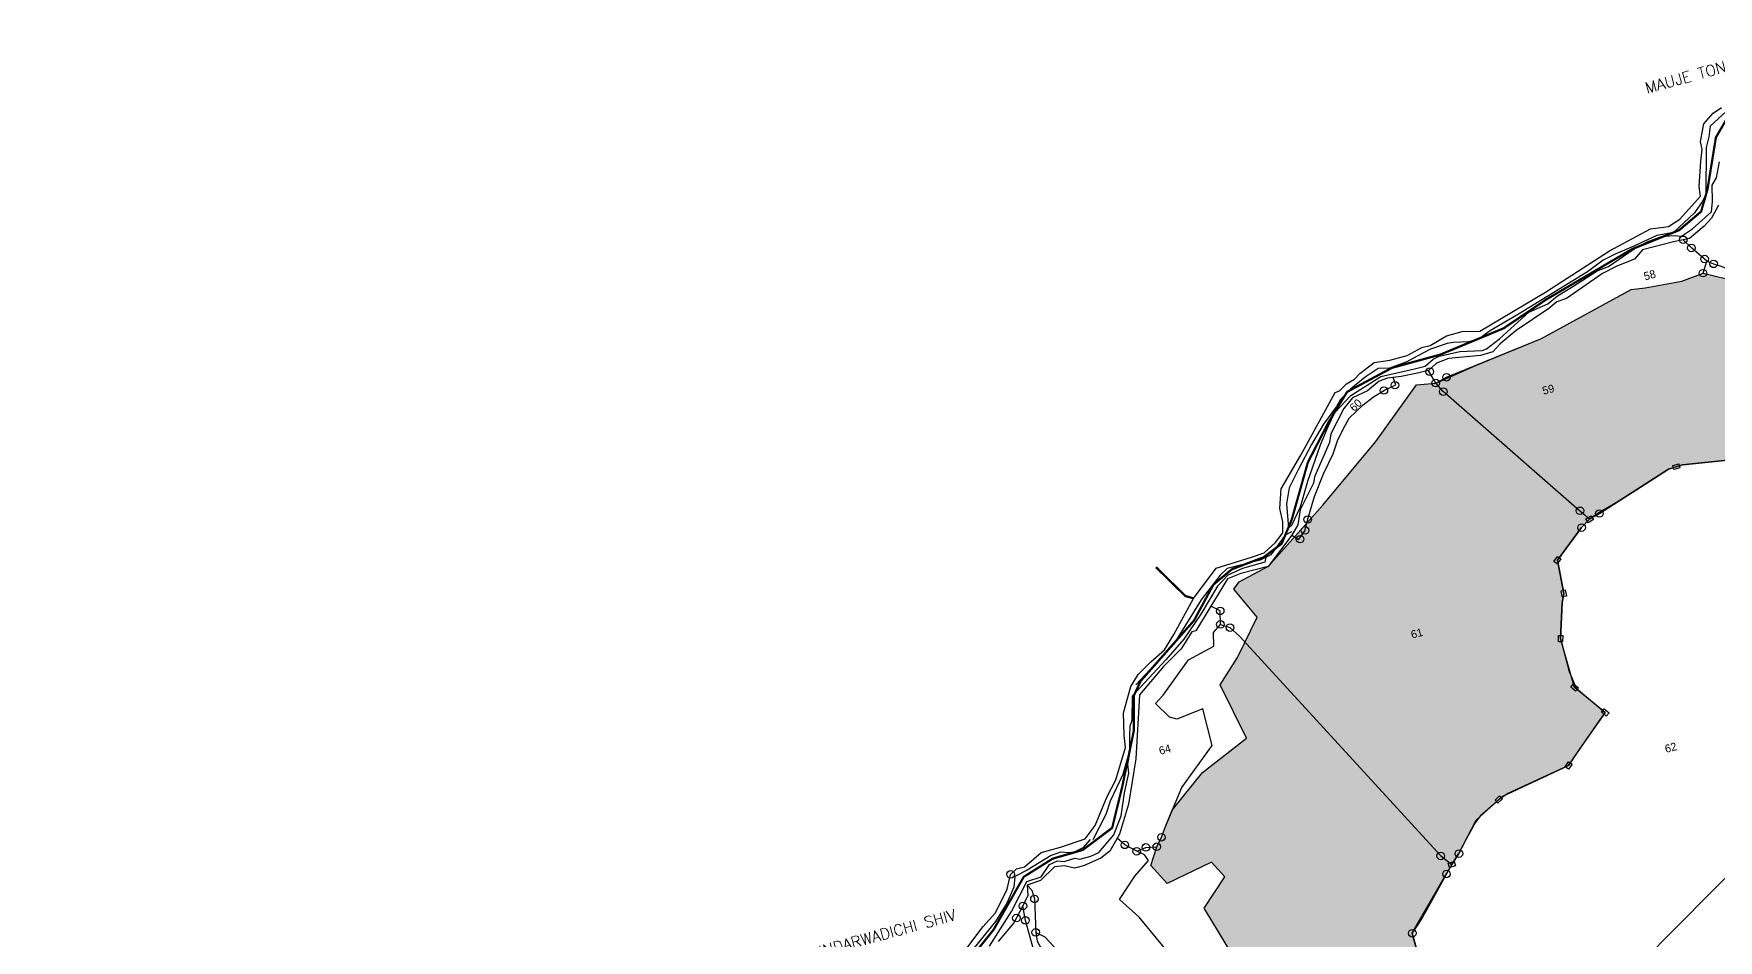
# Model space of a CAD drawing. Header units: metres. Extents: x 349190 to 354644, y 1756648 to 1760820.
# Drawn here: x 349878 to 351928, y 1758853 to 1759956 of the extents above; entities that cross this region are included whole.
import ezdxf

# ---------------------------------------------------------------- set-up
doc = ezdxf.new("R2010")
doc.units = ezdxf.units.M
doc.header["$MEASUREMENT"] = 0
doc.linetypes.add('DASHDOT', pattern=[1, 0.5, -0.25, 0, -0.25])
doc.linetypes.add('DIVIDE', pattern=[1.25, 0.5, -0.25, 0, -0.25, 0, -0.25])
for name, color, linetype in [('LINE_WATER', 4, 'Continuous'), ('POLY_HATCH', 12, 'Continuous'), ('POLY_PARCEL', 6, 'Continuous'), ('POLY_WATER', 4, 'Continuous'), ('SYM_STONE', 1, 'Continuous'), ('TEXT_MAPOUT', 7, 'Continuous'), ('TEXT_PARCEL', 7, 'Continuous'), ('V_BOUND_STREAM_LINE', 7, 'DASHDOT'), ('V_DIVIDE_LINE', 7, 'DIVIDE')]:
    doc.layers.add(name, color=color, linetype=linetype)
doc.styles.get("Standard").update_dxf_attribs({"font": 'simplex.shx'})
doc.styles.add('TEXT_MAP', font='KRDEV050.TTF')

# ---------------------------------------------------------------- blocks, each defined once
blk = doc.blocks.new('STONE')
blk.add_circle((0, 0), 0.851)
blk = doc.blocks.new('STONESQUARE')
blk.add_lwpolyline([(-0.7, 0.48), (0.7, 0.48), (0.7, -0.48), (-0.7, -0.48)], close=True)

msp = doc.modelspace()

# ---------------------------------------------------------------- hatches: boundary and pattern name
at = {"layer": 'POLY_HATCH'}
h = msp.add_hatch(dxfattribs=at)
h.set_pattern_fill('ZIGZAG', color=256, scale=81.096727, angle=15.3665, style=0)
h.set_pattern_definition([(15.36646, (349550.971, 1755955.7), (7.088451, 12.460942), [10.13709, -10.13709]), (105.36646, (349560.746, 1755958.386), (-12.460942, 7.088451), [10.13709, -10.13709])])
h.paths.add_polyline_path([(351263.3, 1759011.5), (351300.2, 1759057.2), (351353.4, 1759099.1), (351321.4, 1759164), (351342.7, 1759197.1), (351366.6, 1759246.1), (351338, 1759280.2), (351344.8, 1759289.1), (351379.7, 1759307.7), (351379.9, 1759307.7), (351446.5, 1759382.2), (351511.1, 1759459.9), (351560.4, 1759528.7), (351583.8, 1759530.9), (351597.7, 1759536.8), (351633.2, 1759552.8), (351712.4, 1759584.9), (351821.7, 1759644.6), (351838.7, 1759646.7), (351883.1, 1759654.8), (351908.9, 1759664.5), (351936, 1759658.2), (351955.2, 1759673.1), (351965.9, 1759678.3), (352018.2, 1759707.2), (352055.9, 1759739.4), (352073.9, 1759793.6), (352095.3, 1759810.4), (352131.8, 1759806.9), (352202.4, 1759834.3), (352263.1, 1759907.1), (352299.3, 1759934.8), (352357.2, 1759908.3), (352414.7, 1759873.5), (352459.5, 1759749), (352425.3, 1759663.2), (352405.6, 1759622.2), (352399.1, 1759610.4), (352392.5, 1759595.5), (352374.4, 1759587.7), (352331.4, 1759569.9), (352305.4, 1759555.7), (352260, 1759531), (352226.4, 1759528.1), (352206.5, 1759522.7), (352189, 1759514.5), (352145.1, 1759493.6), (352134.2, 1759485.6), (352087.8, 1759478.7), (352034.9, 1759473.4), (352004, 1759458.1), (351988.3, 1759450.9), (351974.2, 1759444.1), (351958.3, 1759439.3), (351883.9, 1759431.4), (351866.8, 1759426.3), (351804.5, 1759385.8), (351782, 1759372.9), (351771, 1759365.2), (351761.2, 1759355), (351731.8, 1759315.4), (351739.5, 1759275.1), (351737.6, 1759263.6), (351735.7, 1759220), (351746.3, 1759180), (351754.8, 1759159.7), (351790, 1759130.1), (351759.1, 1759086.3), (351745.4, 1759065.7), (351671.6, 1759031.6), (351660.5, 1759024), (351637.7, 1759004.3), (351631.6, 1758995.9), (351621, 1758976.2), (351612, 1758958.6), (351603.4, 1758945.3), (351596.9, 1758933.9), (351580.5, 1758904.3), (351567.3, 1758880.5), (351555.3, 1758861.7), (351573.3, 1758796), (351585.1, 1758751.4), (351590.2, 1758737.3), (351581.7, 1758724), (351574.6, 1758714.5), (351565.7, 1758675.1), (351557.1, 1758646.7), (351487.3, 1758608.9), (351434.3, 1758578.4), (351386.6, 1758571.2), (351375.9, 1758568.6), (351359.1, 1758570.3), (351304.1, 1758553.4), (351277.9, 1758547.8), (351261.9, 1758545.3), (351245, 1758542.4), (351226.8, 1758533.6), (351198, 1758516), (351188.1, 1758507.8), (351182.5, 1758488.2), (351170.5, 1758416), (351149.3, 1758399.8), (351153.6, 1758387.6), (351136.8, 1758376.5), (351104.9, 1758356.2), (351099.6, 1758350.7), (351082.2, 1758325.9), (351076, 1758312.8), (351060, 1758300.1), (351019.9, 1758289.1), (351009.5, 1758268.5), (350989.1, 1758224.9), (350983.6, 1758208.8), (350970.5, 1758191.3), (350904.5, 1758270.8), (350852, 1758282.9), (350820.4, 1758289.5), (350803.3, 1758288.8), (350788.9, 1758288.1), (350752.2, 1758272.1), (350742.7, 1758265.5), (350663, 1758227), (350650, 1758217.7), (350613.8, 1758192.5), (350568.5, 1758159.5), (350509.2, 1758143.3), (350493.5, 1758137.6), (350511.4, 1758130.6), (350608.1, 1758078.3), (350625.3, 1758067.5), (350612.9, 1758062.7), (350596.2, 1758054.5), (350498.8, 1758027.2), (350381.4, 1757990.6), (350369.1, 1757989.4), (350361.4, 1757996.2), (350346.7, 1758005.1), (350298.5, 1758029.2), (350289.8, 1758034.1), (350276.2, 1758041.4), (350255.4, 1758021), (350243.5, 1758010.9), (350253.1, 1757996.7), (350265.4, 1757982.7), (350289.6, 1757948.3), (350298.9, 1757932.2), (350303.6, 1757918.7), (350302.5, 1757905.8), (350295.3, 1757895.4), (350263.5, 1757861.4), (350249.9, 1757844), (350246.2, 1757822.7), (350243.9, 1757771.5), (350252.6, 1757766.6), (350279.5, 1757761.2), (350285.5, 1757747.5), (350345.7, 1757707.5), (350341.8, 1757655), (350343.2, 1757632.2), (350326.2, 1757605.7), (350262.6, 1757518), (350220.9, 1757511.5), (350090.3, 1757491), (350026.6, 1757481.4), (350003.3, 1757473.3), (349982.8, 1757487.2), (349987.6, 1757505.2), (349922.2, 1757565.3), (349893.1, 1757598.6), (349886.4, 1757635.6), (349878.3, 1757686.9), (349883.9, 1757776.5), (349895.2, 1757795.8), (349935.6, 1757815.5), (349905.3, 1757878.8), (349917.7, 1757902.9), (349964.9, 1757932.3), (350006.1, 1757933.3), (350031.9, 1757940.4), (350057.3, 1758005.2), (350104.5, 1758079.1), (350127.4, 1758102.7), (350184.3, 1758125.3), (350221.7, 1758133.8), (350268.7, 1758132.9), (350294.3, 1758132.2), (350308.9, 1758129.3), (350333.6, 1758083.5), (350353.9, 1758079.1), (350416.7, 1758089.4), (350445.4, 1758098.2), (350425.5, 1758145.4), (350430.6, 1758180.4), (350460.6, 1758197.3), (350481.3, 1758270), (350505.1, 1758299.8), (350536.3, 1758280.8), (350583, 1758299.7), (350619.5, 1758336.5), (350663.9, 1758351.2), (350725.4, 1758386.5), (350796.7, 1758391.4), (350859.3, 1758406.8), (350890.3, 1758451.6), (350898.2, 1758495.2), (350948.5, 1758557.4), (350994.7, 1758596.8), (351012.6, 1758635.4), (351110.3, 1758674.9), (351144.5, 1758673), (351218.6, 1758721), (351289.4, 1758721.5), (351315.9, 1758757.3), (351363.8, 1758790.3), (351302, 1758892.4), (351327.1, 1758930.4), (351311.2, 1758948.2), (351257, 1758922.1), (351237.1, 1758944.2), (351244.5, 1758966.9), (351250.2, 1758978.5), (351254.9, 1758991.5)])

# ---------------------------------------------------------------- linework, layer by layer
at = {"layer": 'LINE_WATER'}
for points in [[(351961.2, 1759882.9), (351917.5, 1759843.1), (351915.9, 1759830.4), (351912.9, 1759817.4), (351912.5, 1759760.4), (351908.6, 1759752.3), (351898.5, 1759737.7), (351873.2, 1759714.1), (351852.6, 1759710.3), (351824.7, 1759697.5), (351802, 1759687.5), (351787.5, 1759680.2), (351768.4, 1759666), (351684.3, 1759614.6), (351649, 1759594.1), (351636.1, 1759584.4), (351623.5, 1759580.9), (351604.9, 1759580.1), (351597.8, 1759579.1), (351577.6, 1759572.1), (351561.2, 1759563.4), (351548.5, 1759556.6), (351527.5, 1759549), (351513.6, 1759548.4), (351498.1, 1759538), (351480.1, 1759523.6), (351468.1, 1759510.9), (351462.9, 1759502.4), (351447.2, 1759480.7), (351432.8, 1759456), (351417, 1759426.3), (351405.7, 1759403.6), (351402.2, 1759383.8), (351404.6, 1759354.4), (351408.8, 1759357.9), (351419.1, 1759380.5), (351428.4, 1759411.7), (351443.6, 1759455.9), (351452.9, 1759478.2), (351461.2, 1759495.2), (351480.5, 1759515.6), (351516.9, 1759538.8), (351558.1, 1759548.2), (351570.8, 1759551.4), (351580.7, 1759559.8), (351588.1, 1759563.7), (351613, 1759569.1), (351640.3, 1759570.5), (351645.5, 1759572.4), (351661.4, 1759584.7), (351697.1, 1759617.1), (351720.2, 1759627.3), (351732.1, 1759637.1), (351750.7, 1759648.3), (351780.2, 1759667.4), (351793.8, 1759672.6), (351825.2, 1759693.9), (351841.1, 1759702.5), (351858.6, 1759709.2), (351873.7, 1759710.5), (351882.9, 1759709.7), (351896, 1759718.5), (351919.1, 1759739), (351920.3, 1759751.5), (351920, 1759771.6), (351925.5, 1759780.4), (351929.1, 1759799.7)], [(351408.4, 1759349.8), (351400.8, 1759345.9), (351383.1, 1759322.1), (351370.4, 1759315.6), (351329.9, 1759305.5), (351321.7, 1759297.3), (351298.3, 1759267.3), (351264.8, 1759212.8), (351218.8, 1759164)], [(351377.3, 1759319.1), (351375.7, 1759313.1), (351348.6, 1759305.3), (351330.7, 1759297.3), (351318.2, 1759283.7), (351298.1, 1759249.6), (351277.2, 1759219.5), (351255.5, 1759194.4), (351214.4, 1759149.9), (351214, 1759120.5), (351211.8, 1759113.5), (351211.4, 1759101.8), (351211.3, 1759083.4), (351203.3, 1759054.9), (351187.6, 1759022.3), (351182.5, 1759006.3), (351166.8, 1758975.3)], [(351040.9, 1758846.2), (351067.7, 1758888.2), (351086.4, 1758924.5), (351103.9, 1758930.5), (351113.8, 1758945.4), (351123.5, 1758949.9), (351131.8, 1758948.8), (351144.8, 1758953.2), (351150.9, 1758951.9), (351164.2, 1758955.4), (351173.8, 1758960.1), (351192.2, 1758981.4), (351201, 1759004.5), (351205.3, 1759032.5), (351210.5, 1759056.6), (351209.4, 1759067.4), (351215.2, 1759100.6), (351216.8, 1759116.7)], [(351163.6, 1758975.7), (351154.7, 1758965.5), (351143.9, 1758960.5), (351137.3, 1758959.6), (351127.2, 1758960.5), (351115.8, 1758956.1), (351087, 1758938.5), (351071.8, 1758930.7)], [(351071.8, 1758930.7), (351070.7, 1758917.8), (351062, 1758898.5), (351048.1, 1758876.1), (351013.8, 1758833.3)]]:
    msp.add_lwpolyline(points, dxfattribs=at)
at = {"layer": 'POLY_HATCH'}
for points in [[(351363.8, 1758790.3), (351302, 1758892.4), (351327.1, 1758930.4), (351311.2, 1758948.2), (351257, 1758922.1), (351237.1, 1758944.2), (351244.5, 1758966.9), (351250.2, 1758978.5), (351254.9, 1758991.5), (351263.3, 1759011.5), (351300.2, 1759057.2), (351353.4, 1759099.1), (351321.4, 1759164), (351342.7, 1759197.1), (351366.6, 1759246.1), (351338, 1759280.2), (351344.8, 1759289.1), (351379.7, 1759307.7), (351379.9, 1759307.7), (351446.5, 1759382.2), (351511.1, 1759459.9), (351560.4, 1759528.7), (351583.8, 1759530.9), (351597.7, 1759536.8), (351633.2, 1759552.8), (351712.4, 1759584.9), (351821.7, 1759644.6), (351838.7, 1759646.7), (351883.1, 1759654.8), (351908.9, 1759664.5), (351936, 1759658.2)], [(351958.3, 1759439.3), (351883.9, 1759431.4), (351866.8, 1759426.3), (351804.5, 1759385.8), (351782, 1759372.9), (351771, 1759365.2), (351761.2, 1759355), (351731.8, 1759315.4), (351739.5, 1759275.1), (351737.6, 1759263.6), (351735.7, 1759220), (351746.3, 1759180), (351754.8, 1759159.7), (351790, 1759130.1), (351759.1, 1759086.3), (351745.4, 1759065.7), (351671.6, 1759031.6), (351660.5, 1759024), (351637.7, 1759004.3), (351631.6, 1758995.9), (351621, 1758976.2), (351612, 1758958.6), (351603.4, 1758945.3), (351596.9, 1758933.9), (351580.5, 1758904.3), (351567.3, 1758880.5), (351555.3, 1758861.7), (351573.3, 1758796)]]:
    msp.add_lwpolyline(points, dxfattribs=at)
at = {"layer": 'POLY_PARCEL'}
for points in [[(351913.7, 1759679.2), (351894.8, 1759695.2), (351884.8, 1759705.1)], [(351583.8, 1759530.9), (351596.9, 1759537.9), (351596.9, 1759537.9), (351712.4, 1759584.9), (351821.7, 1759644.6), (351838.7, 1759646.7), (351883.1, 1759654.8), (351908.9, 1759664.5), (351913.7, 1759679.2)], [(351913.7, 1759679.2), (351921.8, 1759675.8), (351933.2, 1759672.2), (351947.5, 1759665.3)], [(351408.7, 1759345.9), (351416.8, 1759340.7), (351424.5, 1759350.8), (351427.8, 1759364.2), (351436.4, 1759392.9), (351447.3, 1759420.3), (351459, 1759444.9), (351464.9, 1759461.9), (351473.6, 1759479.3), (351478.6, 1759488.1), (351495.6, 1759504.3), (351507.9, 1759514.1), (351521.6, 1759522.3), (351535.3, 1759528.6), (351532, 1759537.5)], [(351771, 1759365.2), (351755.5, 1759378.2), (351592.9, 1759520.5), (351592.9, 1759520.5), (351583.8, 1759530.9), (351574.8, 1759546.3)], [(351771, 1759365.2), (351782.9, 1759372.2), (351782.9, 1759372.2), (351866.8, 1759426.3), (351883.9, 1759431.4), (351958.3, 1759439.3), (351974.2, 1759444.1)], [(351603.4, 1758945.3), (351612, 1758958.6), (351632.9, 1758999.1), (351632.9, 1758999.1), (351664.4, 1759027.9), (351664.4, 1759027.9), (351664.4, 1759027.9), (351745.4, 1759065.7), (351745.4, 1759065.7), (351790, 1759130.1), (351752.7, 1759160.6), (351735.7, 1759220), (351735.7, 1759220), (351737.6, 1759263.6), (351739.5, 1759275.1), (351731.8, 1759315.4), (351761.2, 1759355), (351771, 1759365.2)], [(351321.8, 1759237.4), (351321.6, 1759253.7), (351310.3, 1759259.4)], [(351220.1, 1758961.4), (351231.2, 1758966.2), (351244.5, 1758966.9), (351250.2, 1758978.5), (351254.9, 1758991.5), (351274.9, 1759038.8), (351311.9, 1759090.2), (351311.9, 1759090.2), (351311.9, 1759090.2), (351300.6, 1759134.5), (351268.7, 1759122.2), (351259.8, 1759124.4), (351242.9, 1759141), (351252.4, 1759151.2), (351283, 1759194.3), (351313.9, 1759210.7), (351313.4, 1759227.4), (351321.8, 1759237.4)], [(351321.8, 1759237.4), (351333.5, 1759233.5), (351345.2, 1759223.2), (351589.9, 1758955.7), (351589.9, 1758955.7), (351589.9, 1758955.7), (351603.4, 1758945.3)], [(351771.7, 1758768.3), (351792.1, 1758783.7), (351792.1, 1758783.7), (351792.1, 1758783.7), (351792.1, 1758783.7), (352172.5, 1759167.7), (352172.5, 1759167.7), (352183.4, 1759181.2)], [(351220.1, 1758961.4), (351205.6, 1758969.2), (351196.3, 1758977.2)], [(351097.2, 1758862.7), (351108.4, 1758857.4), (351130.1, 1758834), (351151.3, 1758799.8), (351195.4, 1758740.2), (351248.2, 1758729), (351264.9, 1758732.4), (351281.7, 1758737.6), (351295.1, 1758746.6), (351296.2, 1758759.8), (351299.6, 1758788.3), (351299.6, 1758788.3), (351222.9, 1758881.1), (351199, 1758902.9), (351199, 1758902.9), (351217.8, 1758931.3), (351234.5, 1758950), (351229.6, 1758956.9), (351220.1, 1758961.4)], [(351590.2, 1758737.3), (351585.1, 1758751.4), (351585.1, 1758751.4), (351555.3, 1758861.7), (351555.3, 1758861.7), (351596.9, 1758933.9), (351596.9, 1758933.9), (351603.4, 1758945.3)], [(351086.8, 1758920.1), (351092.3, 1758914.3), (351095.7, 1758903.4), (351097.2, 1758862.7), (351098.8, 1758852.2), (351098.8, 1758852.2), (351166.3, 1758732.2)], [(351104.3, 1758810.5), (351096.8, 1758833.4), (351084.7, 1758877.4), (351081.6, 1758894.9)]]:
    msp.add_lwpolyline(points, dxfattribs=at)
at = {"layer": 'POLY_WATER'}
for points in [[(351005.3, 1758832.8), (351033, 1758869.4), (351048.2, 1758886.5), (351062.3, 1758915.2), (351066.6, 1758933.3), (351074, 1758939.9), (351083.6, 1758942.5), (351103.7, 1758960), (351127.2, 1758966.5), (351157.3, 1758976.4), (351163.3, 1758984.7), (351169.4, 1758992.6), (351184.2, 1759028.2), (351194.6, 1759048.2), (351206.6, 1759087.6), (351204.9, 1759102.8), (351203.8, 1759129.8), (351212.9, 1759161.8), (351221.7, 1759176.6), (351237.4, 1759191.7), (351253.7, 1759206.6), (351265.2, 1759225.1), (351289.3, 1759269), (351316.7, 1759305.8), (351359.5, 1759319.3), (351375.1, 1759324.4), (351388.7, 1759336.8), (351397.8, 1759348.9), (351397.9, 1759362.2), (351394, 1759378.1), (351395.7, 1759402.2), (351419.7, 1759443.2), (351461.6, 1759519.2), (351466.6, 1759521.2), (351475.4, 1759529.9), (351485.1, 1759535.4), (351491.4, 1759542.5), (351509, 1759555.7), (351528.1, 1759558.8), (351549, 1759564.2), (351567, 1759574.1), (351577.2, 1759576.5), (351596.8, 1759588.1), (351616.1, 1759593.4), (351637.5, 1759593.9), (351717.4, 1759641.2), (351795.2, 1759691.6), (351845, 1759718.6), (351867, 1759721.4), (351880.8, 1759730.1), (351905.9, 1759758.2), (351904.1, 1759769.3), (351906.2, 1759800.9), (351907.7, 1759815), (351905.9, 1759824.5), (351910, 1759846.3), (351921.4, 1759859), (351931.6, 1759865.9)], [(351927.6, 1759747.2), (351919.1, 1759731.4), (351910.5, 1759721.8), (351892.3, 1759706.7), (351873.2, 1759702.6), (351835.5, 1759692.8), (351825.7, 1759681.7), (351804, 1759672.9), (351786.7, 1759664.2), (351786.7, 1759664.2), (351743, 1759633.7), (351731.3, 1759629.6), (351721.2, 1759621.7), (351681.5, 1759594.6), (351662.3, 1759578.7), (351653.3, 1759568.9), (351638.3, 1759564.3), (351599.4, 1759560.8), (351584.7, 1759555.1), (351574.8, 1759546.3), (351561.8, 1759542.7), (351541.6, 1759538.8), (351525.3, 1759536.6), (351515.1, 1759533.2), (351500.9, 1759521.5), (351482.5, 1759513), (351471.8, 1759499.8), (351456.1, 1759469.2), (351454.5, 1759458.7), (351436.3, 1759416.7), (351435, 1759409.1), (351418.7, 1759376.6), (351415.9, 1759358.5), (351408.7, 1759345.9), (351379.9, 1759307.7), (351346.7, 1759299.3), (351330.6, 1759292.7), (351291.9, 1759229.4), (351287.2, 1759228.1), (351274.3, 1759207.8), (351252.8, 1759186.2), (351223.5, 1759151.8), (351218.9, 1759073.9), (351209.9, 1759018.8), (351199.2, 1758982.3), (351187.5, 1758961.7), (351176.4, 1758953.1), (351155.4, 1758943.9), (351144.4, 1758940.9), (351132.4, 1758943.8), (351119.9, 1758942.6), (351103.2, 1758925.7), (351086.8, 1758920.1), (351087.8, 1758907.6), (351081.6, 1758894.9), (351070.6, 1758874.4), (351051.5, 1758851.8)]]:
    msp.add_lwpolyline(points, dxfattribs=at)
at = {"layer": 'V_BOUND_STREAM_LINE', "ltscale": 10, "const_width": 2.7}
msp.add_lwpolyline([(351018.1, 1758831.3), (351046, 1758866.1), (351082.6, 1758930.3), (351117.8, 1758952.4), (351154.6, 1758963.1), (351190.2, 1758989.9), (351202.5, 1759040.2), (351216.5, 1759107.8), (351216.6, 1759150.8), (351224.8, 1759168.4), (351289.7, 1759242), (351313.4, 1759285.8), (351336, 1759304.5), (351374.5, 1759319), (351396.4, 1759335.5), (351408.7, 1759365), (351428.2, 1759434.3), (351453.7, 1759483.8), (351476.1, 1759520.2), (351530.4, 1759549.3), (351589.4, 1759565.5), (351666.5, 1759597.5), (351718.6, 1759632.7), (351822.3, 1759693.6), (351879.9, 1759716.8), (351906.6, 1759739.4), (351914.3, 1759766.1), (351924.6, 1759829.6), (351942.7, 1759860.6)], dxfattribs=at)
at = {"layer": 'V_DIVIDE_LINE', "ltscale": 10, "const_width": 2.7}
msp.add_lwpolyline([(351289.3, 1759269), (351279.3, 1759271.8), (351243.4, 1759307)], dxfattribs=at)

# ---------------------------------------------------------------- block references
at = {"layer": 'SYM_STONE'}
for name, p, xscale, yscale, zscale, rotation in [('STONE', (351884.8, 1759705.1), 5.406448492920397, 5.406448492920397, 5.406448492920397, 15.36646372397121), ('STONE', (351894.8, 1759695.2), 5.406448492920397, 5.406448492920397, 5.406448492920397, 15.36646372397121), ('STONE', (351910.8, 1759681.7), 5.406448492920397, 5.406448492920397, 5.406448492920397, 15.36646372397121), ('STONE', (351921.8, 1759675.8), 5.406448492920397, 5.406448492920397, 5.406448492920397, 15.36646372397121), ('STONE', (351908.9, 1759664.5), 5.406448492920397, 5.406448492920397, 5.406448492920397, 15.36646372397121), ('STONE', (351576.5, 1759544.7), 5.406448492920397, 5.406448492920397, 5.406448492920397, 15.36646372397121), ('STONE', (351534.1, 1759528.3), 5.406448492920397, 5.406448492920397, 5.406448492920397, 15.36646372397121), ('STONE', (351583.8, 1759530.9), 5.406448492920397, 5.406448492920397, 5.406448492920397, 15.36646372397121), ('STONE', (351596.9, 1759537.9), 5.406448492920397, 5.406448492920397, 5.406448492920397, 15.36646372397121), ('STONE', (351520.7, 1759521.8), 5.406448492920397, 5.406448492920397, 5.406448492920397, 15.36646372397121), ('STONE', (351592.9, 1759520.5), 5.406448492920397, 5.406448492920397, 5.406448492920397, 15.36646372397121), ('STONESQUARE', (351876.4, 1759429.2), 5.406448492920397, 5.406448492920397, 5.406448492920397, 15.36646372397121), ('STONE', (351428.1, 1759364.9), 5.406448492920397, 5.406448492920397, 5.406448492920397, 15.36646372397121), ('STONE', (351759.2, 1759375.5), 5.406448492920397, 5.406448492920397, 5.406448492920397, 15.36646372397121), ('STONESQUARE', (351771, 1759365.2), 5.406448492920398, 5.406448492920398, 5.406448492920398, 30.27665112312947), ('STONE', (351782.9, 1759372.2), 5.406448492920397, 5.406448492920397, 5.406448492920397, 15.36646372397121), ('STONE', (351418.8, 1759341), 5.406448492920397, 5.406448492920397, 5.406448492920397, 15.36646372397121), ('STONE', (351424.8, 1759351.6), 5.406448492920397, 5.406448492920397, 5.406448492920397, 15.36646372397121), ('STONE', (351761.2, 1759355), 5.406448492920397, 5.406448492920397, 5.406448492920397, 15.36646372397121), ('STONESQUARE', (351731.8, 1759315.4), 5.406448492920397, 5.406448492920397, 5.406448492920397, 53.32780801363561), ('STONESQUARE', (351739.5, 1759275.1), 5.406448492920398, 5.406448492920398, 5.406448492920398, 100.8315657602955), ('STONE', (351321.6, 1759253.7), 5.406448492920397, 5.406448492920397, 5.406448492920397, 15.36646372397121), ('STONE', (351321.8, 1759237.4), 5.406448492920397, 5.406448492920397, 5.406448492920397, 15.36646372397121), ('STONE', (351333.5, 1759233.5), 5.406448492920397, 5.406448492920397, 5.406448492920397, 15.36646372397121), ('STONESQUARE', (351735.7, 1759220), 5.406448492920398, 5.406448492920398, 5.406448492920398, 87.57335642786248), ('STONESQUARE', (351752.7, 1759160.6), 5.406448492920398, 5.406448492920398, 5.406448492920398, 320.7305389600862), ('STONESQUARE', (351790, 1759130.1), 5.406448492920399, 5.406448492920399, 5.406448492920399, 140.7305389600877), ('STONESQUARE', (351745.4, 1759065.7), 5.406448492920397, 5.406448492920397, 5.406448492920397, 56.33738261619057), ('STONESQUARE', (351660.5, 1759024.4), 5.406448492920398, 5.406448492920398, 5.406448492920398, 42.4530314181884), ('STONE', (351250.2, 1758978.5), 5.406448492920397, 5.406448492920397, 5.406448492920397, 15.36646372397121), ('STONE', (351205.6, 1758969.2), 5.406448492920397, 5.406448492920397, 5.406448492920397, 15.36646372397121), ('STONE', (351220.1, 1758961.4), 5.406448492920397, 5.406448492920397, 5.406448492920397, 15.36646372397121), ('STONE', (351231.2, 1758966.2), 5.406448492920397, 5.406448492920397, 5.406448492920397, 15.36646372397121), ('STONE', (351244.5, 1758966.9), 5.406448492920397, 5.406448492920397, 5.406448492920397, 15.36646372397121), ('STONE', (351589.9, 1758955.7), 5.406448492920397, 5.406448492920397, 5.406448492920397, 15.36646372397121), ('STONE', (351612, 1758958.6), 5.406448492920397, 5.406448492920397, 5.406448492920397, 15.36646372397121), ('STONE', (351066.6, 1758933.3), 5.406448492920397, 5.406448492920397, 5.406448492920397, 15.36646372397121), ('STONE', (351596.9, 1758933.9), 5.406448492920397, 5.406448492920397, 5.406448492920397, 15.36646372397121), ('STONESQUARE', (351603.4, 1758945.3), 5.406448492920397, 5.406448492920397, 5.406448492920397, 15.36646372397121), ('STONE', (351081.6, 1758894.9), 5.406448492920397, 5.406448492920397, 5.406448492920397, 15.36646372397121), ('STONE', (351095.7, 1758903.4), 5.406448492920397, 5.406448492920397, 5.406448492920397, 15.36646372397121), ('STONE', (351073.7, 1758880.2), 5.406448492920397, 5.406448492920397, 5.406448492920397, 15.36646372397121), ('STONE', (351084.7, 1758877.4), 5.406448492920397, 5.406448492920397, 5.406448492920397, 15.36646372397121), ('STONE', (351097.2, 1758862.7), 5.406448492920397, 5.406448492920397, 5.406448492920397, 15.36646372397121), ('STONE', (351555.3, 1758861.7), 5.406448492920397, 5.406448492920397, 5.406448492920397, 15.36646372397121)]:
    msp.add_blockref(name, p, dxfattribs=dict(at, xscale=xscale, yscale=yscale, zscale=zscale, rotation=rotation))

# ---------------------------------------------------------------- texts
at = {"layer": 'TEXT_MAPOUT'}
for s, p in [('MAUJE TONDVALICHI SHIV', (351840.6, 1759882.7)), ('MAUJE KASBESUNDARWADICHI SHIV', (350697.6, 1758794.8))]:
    msp.add_text(s, height=13.516, rotation=15.3665, dxfattribs=at).set_placement(p)
at = {"layer": 'TEXT_PARCEL', "style": 'TEXT_MAP'}
for s, rotation, p in [('58', 15.3665, (351838.4, 1759655.6)), ('59', 15.3665, (351715, 1759516.4)), ('60', 43.5841, (351484.6, 1759495.5)), ('61', 15.3665, (351555.1, 1759219.9)), ('64', 15.3665, (351248.6, 1759078.6)), ('62', 15.3665, (351864, 1759080.9))]:
    msp.add_text(s, height=9.73, rotation=rotation, dxfattribs=at).set_placement(p)

doc.saveas('drawing.dxf')
